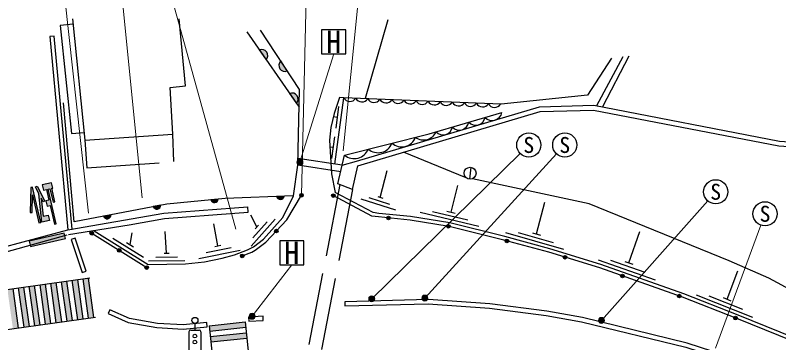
# Model space of a CAD drawing. Units: millimetres at full size, sheet at 1:1000; details may follow other scales. Extents: x 40000 to 680000, y 20000 to 380000.
# Drawn here: x 214511 to 277722, y 312825 to 339931 of the extents above; entities that cross this region are included whole.
import ezdxf
from ezdxf.enums import TextEntityAlignment as Align

# ---------------------------------------------------------------- set-up
doc = ezdxf.new("R2010")
doc.units = ezdxf.units.MM
doc.header["$LTSCALE"] = 1000
doc.linetypes.add('DASHED', pattern=[7.5, 6, -1.5])
for name, color, linetype, lineweight in [('M-BGD', 7, 'Continuous', 25), ('M-STR-HTXT', 7, 'Continuous', 13), ('M-STR-STRC', 7, 'Continuous', 25)]:
    doc.layers.add(name, color=color, linetype=linetype, lineweight=lineweight)
doc.styles.add('ＭＳ ゴシック', font='')
doc.styles.get('ＭＳ ゴシック').set_extended_font_data('MS Gothic')

msp = doc.modelspace()

# ---------------------------------------------------------------- hatches: boundary and pattern name
at = {"layer": 'M-BGD'}
for points in [[(234711, 337060, -0.82183), (235276, 336247)], [(237031, 335322, -0.82183), (236486, 336149)], [(237222, 333448, -0.82183), (237787, 332634)], [(236145, 324936), (236771, 324960, -0.84072)], [(238061, 325033, -0.41421), (238211, 325183, -0.41421), (238361, 325033, -1)], [(240993, 324986, -0.41421), (240829, 324851, -0.41421), (240694, 325015, -1)], [(230697, 324656), (231320, 324716, -0.84072)], [(225938, 324091), (226552, 324210, -0.84072)], [(221827, 323293), (222441, 323412, -0.84072)], [(245562, 323137, -0.41421), (245398, 323002, -0.41421), (245264, 323166, -1)], [(250511, 322438, -1), (250215, 322487, -0.41421), (250387, 322610, -0.41421)], [(220691, 321884, -0.41421), (220841, 322034, -0.41421), (220991, 321884, -1)], [(235978, 322073, -0.41421), (236128, 322223, -0.41421), (236278, 322073, -1)], [(255359, 321216, -0.41421), (255175, 321111, -0.41421), (255070, 321295, -1)], [(222966, 320463, -0.41421), (223116, 320613, -0.41421), (223266, 320463, -1)], [(233154, 320015, -0.41421), (233304, 320165, -0.41421), (233454, 320015, -1)], [(260170, 319854, -0.41421), (259982, 319755, -0.41421), (259883, 319942, -1)], [(225241, 319042, -0.41421), (225391, 319192, -0.41421), (225541, 319042, -1)], [(264922, 318302, -0.41421), (264730, 318211, -0.41421), (264639, 318402, -1)], [(269637, 316640, -0.41421), (269446, 316549, -0.41421), (269354, 316740, -1)], [(274290, 314809, -1), (274011, 314919, -0.41421), (274205, 315003, -0.41421)]]:
    msp.add_hatch(color=256, dxfattribs=at).paths.add_polyline_path(points)
at = {"layer": 'M-STR-HTXT'}
for points in [[(238301, 327886, -1), (237862, 327647, -0.41421), (237962, 327986, -0.41421)], [(244274, 316453, -1), (243774, 316463, -1)], [(248671, 316533, -0.41421), (248430, 316275, -0.41421), (248171, 316516, -1)], [(234340, 315135, -1), (233901, 314896, -0.41421), (234001, 315235, -0.41421)], [(263296, 314684, -1), (262797, 314659, -1)]]:
    msp.add_hatch(color=256, dxfattribs=at).paths.add_polyline_path(points)
at = {"layer": 'M-STR-STRC'}
for points in [[(215758, 323609), (215908, 323606), (215935, 325067), (216470, 322747), (216617, 322781), (215942, 325704), (215796, 325670)], [(216714, 322803), (217347, 322949), (217246, 323388), (216814, 323288), (216659, 324786), (216814, 324482), (216947, 324550), (216316, 325790), (216183, 325722), (216470, 325158)], [(216842, 325450), (217086, 325506), (217288, 324629), (217045, 324573), (217146, 324134), (217389, 324190), (217749, 322631), (217895, 322665), (217232, 325540), (217378, 325573), (217637, 324453), (217783, 324486), (217525, 325607), (217622, 325629), (217521, 326068), (216741, 325888)], [(218566, 321891), (215668, 321222), (215769, 320784), (218667, 321452)], [(219653, 318058), (219208, 317996), (219664, 314728), (220110, 314790)], [(220545, 318183), (220099, 318120), (220555, 314852), (221001, 314914)], [(215197, 317436), (214751, 317374), (215207, 314105), (215653, 314168)], [(216088, 317560), (215642, 317498), (216098, 314230), (216544, 314292)], [(216979, 317685), (216534, 317623), (216990, 314354), (217436, 314416)], [(217871, 317809), (217425, 317747), (217881, 314479), (218327, 314541)], [(218762, 317934), (218316, 317871), (218773, 314603), (219218, 314665)], [(214305, 317311), (213859, 317249), (214316, 313981), (214761, 314043)], [(233542, 314552), (230559, 314230), (230607, 313783), (233590, 314104)], [(233687, 313209), (233638, 313657), (230656, 313335), (230704, 312888)]]:
    msp.add_hatch(color=256, dxfattribs=at).paths.add_polyline_path(points)

# ---------------------------------------------------------------- linework, layer by layer
at = {"layer": 'M-BGD'}
for p, q in [((245356, 339561), (243491, 333035)), ((233676, 338549), (238012, 332311)), ((234711, 337060), (235276, 336247)), ((264817, 336494), (262629, 332443)), ((265312, 336539), (263119, 332348)), ((237031, 335322), (236486, 336149)), ((237222, 333448), (237787, 332634)), ((241704, 333110), (241359, 333124)), ((240972, 327614), (241704, 333110)), ((254731, 332567), (241703, 333102)), ((241066, 330589), (241303, 332373)), ((241185, 331481), (240840, 331527)), ((240732, 328080), (240969, 329865)), ((240851, 328972), (240567, 329010)), ((251833, 326478), (246644, 328594)), ((242422, 325518), (242866, 327472)), ((244734, 324857), (245311, 327094)), ((252218, 327351), (252109, 326357)), ((250593, 323638), (251152, 325835)), ((236771, 324960), (236145, 324936)), ((244534, 324920), (244934, 324793)), ((231320, 324716), (230697, 324656)), ((243123, 324739), (245982, 323831)), ((243785, 324843), (245501, 324299)), ((257674, 321830), (258344, 324456)), ((226552, 324210), (225938, 324091)), ((233805, 323629), (233773, 324078)), ((249065, 323693), (251983, 323000)), ((250253, 323719), (250934, 323557)), ((222441, 323412), (221827, 323293)), ((234505, 322413), (234008, 323374)), ((234046, 320814), (236040, 323055)), ((248022, 323632), (252887, 322477)), ((231283, 320847), (230941, 322676)), ((234175, 321502), (235372, 322846)), ((234365, 322256), (234645, 322570)), ((220841, 321884), (225391, 319042)), ((224012, 320945), (224192, 321913)), ((227044, 320229), (226926, 322023)), ((255105, 321939), (259913, 320567)), ((256149, 321953), (259034, 321129)), ((257337, 321926), (258010, 321734)), ((265319, 319434), (266212, 322033)), ((222579, 321482), (225127, 319898)), ((223714, 321130), (224309, 320760)), ((230322, 320292), (232382, 320695)), ((231042, 320800), (231523, 320894)), ((226147, 319920), (227947, 319939)), ((226834, 320227), (227254, 320231)), ((229704, 319805), (233139, 320476)), ((225550, 319613), (228550, 319645)), ((262762, 319700), (267478, 318038)), ((263805, 319650), (266634, 318653)), ((264989, 319551), (265649, 319318)), ((273439, 316435), (274341, 318783)), ((270894, 316803), (275539, 314952)), ((271934, 316711), (274721, 315601)), ((273113, 316564), (273764, 316305))]:
    msp.add_line(p, q, dxfattribs=at)
at = {"layer": 'M-BGD', "linetype": 'DASHED'}
for p, q in [((241583, 327520), (237909, 328088)), ((241456, 326983), (237896, 327533)), ((241583, 327520), (242752, 327855)), ((241379, 325922), (236547, 300816)), ((242422, 325518), (237638, 300665)), ((213316, 320675), (218876, 322173))]:
    msp.add_line(p, q, dxfattribs=at)
at = {"layer": 'M-BGD'}
for points in [[(219255, 339644), (220267, 329590), (227548, 330089), (227329, 333962), (228610, 334087), (228069, 339642)], [(219301, 339188), (218221, 339085), (219157, 330132), (220202, 330230)], [(221037, 322087), (225502, 319313), (228605, 319346), (230188, 319532), (231647, 319818), (232662, 320098), (233752, 320521), (234244, 320762), (235051, 321402), (236655, 323205), (237557, 324991), (237896, 327533), (238047, 333780), (234802, 338703)], [(263879, 336386), (261885, 333318), (254731, 332567)], [(241359, 333124), (240904, 331812), (240643, 330646), (240535, 329587), (240689, 326818), (240984, 325266)], [(237557, 324991), (231902, 324771), (227050, 324306), (219392, 322821), (218509, 332689)], [(242422, 325518), (241220, 325983), (241782, 328364), (248779, 330108), (254800, 331889)], [(242752, 327855), (257904, 332357), (262406, 332486), (277773, 329520), (285526, 328995), (289860, 328824)], [(242866, 327472), (257968, 331959), (262374, 332085), (277721, 329123), (285048, 328626), (284653, 326575), (290658, 326058)], [(286315, 313079), (276901, 318170), (273618, 319605), (262040, 324314), (252361, 326394)], [(233304, 320015), (234091, 320331), (234373, 320484), (235260, 321155), (236995, 322991), (238211, 325033)], [(284099, 310604), (280051, 312479), (274260, 314820), (269758, 316598), (262901, 319014), (258679, 320312), (254963, 321324), (250426, 322452), (247198, 322977), (244580, 323233), (244041, 323305), (240843, 325001)], [(284521, 310739), (280170, 312754), (274372, 315099), (269863, 316879), (262995, 319299), (258763, 320600), (255038, 321615), (250487, 322746), (247236, 323275), (244614, 323531), (244134, 323595), (240984, 325266)], [(218876, 322173), (226807, 323547), (232652, 323998), (233773, 324078)], [(218912, 321787), (223941, 322594), (226863, 323100), (232685, 323550), (233805, 323629)]]:
    msp.add_lwpolyline(points, dxfattribs=at)
for points in [[(219222, 322233), (217725, 338204), (217376, 338172), (218876, 322173)], [(219126, 321373), (220062, 318629), (220393, 318741), (219458, 321486)], [(241802, 315867), (248703, 316046), (253777, 315689), (258468, 315078), (261391, 314565), (270031, 312447), (277497, 310032), (283347, 307616), (283481, 307940), (277617, 310361), (270127, 312784), (261463, 314908), (258521, 315424), (253812, 316037), (248711, 316396), (241793, 316217)], [(222210, 315237), (223872, 314496), (226240, 314077), (228418, 313950), (230399, 314142), (230366, 314490), (228411, 314301), (226281, 314426), (223976, 314833), (222353, 315557)], [(233843, 314600), (235046, 314677), (235024, 315026), (233820, 314949)]]:
    msp.add_lwpolyline(points, close=True, dxfattribs=at)
at = {"layer": 'M-BGD', "linetype": 'DASHED'}
for points in [[(220267, 329590), (220428, 327294), (227638, 327816), (227548, 330089)], [(172875, 310398), (192759, 315206), (213038, 320163), (218912, 321787)]]:
    msp.add_lwpolyline(points, dxfattribs=at)
at = {"layer": 'M-BGD'}
for centre, radius in [((252164, 326854), 500), ((238211, 325033), 150), ((240843, 325001), 150), ((245413, 323152), 150), ((250363, 322462), 150), ((220841, 321884), 150), ((236128, 322073), 150), ((255215, 321256), 150), ((223116, 320463), 150), ((233304, 320015), 150), ((260026, 319898), 150), ((225391, 319042), 150), ((264780, 318352), 150), ((269496, 316690), 150), ((274150, 314864), 150)]:
    msp.add_circle(centre, radius, dxfattribs=at)
for centre, radius, start, end in [((234913, 336598), 505, 315.96876, 113.62695), ((236840, 335789), 505, 134.56816, 292.22635), ((237424, 332985), 505, 315.96876, 113.62695), ((242215, 333376), 580, 208.13103, 327.16066), ((243214, 333335), 580, 208.13103, 327.16066), ((244213, 333294), 580, 208.13103, 327.16066), ((245212, 333253), 580, 208.13103, 327.16066), ((246211, 333212), 580, 208.13103, 327.16066), ((247211, 333171), 580, 208.13103, 327.16066), ((248210, 333129), 580, 208.13103, 327.16066), ((249209, 333088), 580, 208.13103, 327.16066), ((250208, 333047), 580, 208.13103, 327.16066), ((251207, 333006), 580, 208.13103, 327.16066), ((252206, 332965), 580, 208.13103, 327.16066), ((253206, 332924), 580, 208.13103, 327.16066), ((254205, 332883), 580, 208.13103, 327.16066), ((253997, 332043), 818, 223.8505, 349.10574), ((252634, 331606), 784, 222.39823, 350.55801), ((249928, 330805), 784, 222.39823, 350.55801), ((251281, 331205), 784, 222.39823, 350.55801), ((248323, 330737), 1125, 233.82366, 335.85235), ((244548, 329791), 1238, 229.34023, 338.64611), ((246506, 330279), 1238, 229.34023, 338.64611), ((242589, 329303), 1238, 229.34023, 338.64611), ((236456, 325003), 318, 192.11068, 352.32841), ((231004, 324740), 318, 195.36568, 355.58342), ((226235, 324204), 318, 200.86704, 1.08477), ((222123, 323406), 318, 200.86704, 1.08477)]:
    msp.add_arc(centre, radius, start, end, dxfattribs=at)
at = {"layer": 'M-STR-HTXT'}
for p, q in [((241664, 328698), (243873, 350634)), ((238211, 325033), (238702, 345365)), ((232762, 322227), (226741, 344065)), ((225026, 324807), (223136, 343625)), ((220575, 323561), (218423, 343049)), ((238081, 327767), (240878, 336727)), ((244024, 316458), (256315, 328494)), ((248421, 316525), (259332, 328456)), ((263046, 314671), (271840, 324571)), ((272482, 312384), (276240, 322558)), ((234121, 315016), (237402, 319261))]:
    msp.add_line(p, q, dxfattribs=at)
for centre in [(238081, 327767), (244024, 316458), (248421, 316525), (234121, 315016), (263046, 314671)]:
    msp.add_circle(centre, 250, dxfattribs=at)
at = {"layer": 'M-STR-STRC'}
for p, q in [((212077, 317000), (220693, 318203)), ((219208, 317996), (219664, 314728)), ((219653, 318058), (220110, 314790)), ((220099, 318120), (220555, 314852)), ((220545, 318183), (221001, 314914)), ((214751, 317374), (215207, 314105)), ((215197, 317436), (215653, 314168)), ((215642, 317498), (216098, 314230)), ((216088, 317560), (216544, 314292)), ((216534, 317623), (216990, 314354)), ((216979, 317685), (217436, 314416)), ((217425, 317747), (217881, 314479)), ((217871, 317809), (218327, 314541)), ((218316, 317871), (218773, 314603)), ((218762, 317934), (219218, 314665)), ((214305, 317311), (214761, 314043)), ((212533, 313732), (221149, 314935)), ((229385, 314424), (229385, 313874)), ((230559, 314230), (233542, 314552)), ((230559, 314230), (231910, 301703)), ((233542, 314552), (234893, 302024)), ((228885, 313724), (228885, 312024)), ((229035, 313874), (229735, 313874)), ((229885, 313724), (229885, 312024)), ((230607, 313783), (233590, 314104)), ((230656, 313335), (233638, 313657)), ((230704, 312888), (233687, 313209))]:
    msp.add_line(p, q, dxfattribs=at)
for points in [[(239878, 336727), (241878, 336727), (241878, 338727), (239878, 338727)], [(215758, 323609), (215908, 323606), (215935, 325067), (216470, 322747), (216617, 322781), (215942, 325704), (215796, 325670)], [(217347, 322949), (216714, 322803), (216470, 325158), (216183, 325722), (216316, 325790), (216947, 324550), (216814, 324482), (216659, 324786), (216814, 323288), (217246, 323388)], [(217045, 324573), (217146, 324134), (217389, 324190), (217749, 322631), (217895, 322665), (217232, 325540), (217378, 325573), (217637, 324453), (217783, 324486), (217525, 325607), (217622, 325629), (217521, 326068), (216741, 325888), (216842, 325450), (217086, 325506), (217288, 324629)], [(218566, 321891), (215668, 321222), (215769, 320784), (218667, 321452)], [(236402, 319261), (238402, 319261), (238402, 321261), (236402, 321261)]]:
    msp.add_lwpolyline(points, close=True, dxfattribs=at)
for centre, radius in [((257029, 329194), 1000), ((260007, 329194), 1000), ((272504, 325319), 1000), ((276587, 323497), 1000), ((229385, 314674), 250), ((229385, 313374), 150), ((229385, 312874), 150)]:
    msp.add_circle(centre, radius, dxfattribs=at)
for centre, start, end in [((229035, 313724), 90, 180), ((229735, 313724), 360, 90)]:
    msp.add_arc(centre, 150, start, end, dxfattribs=at)

# ---------------------------------------------------------------- texts
at = {"layer": 'M-STR-STRC', "style": 'ＭＳ ゴシック'}
for s, height, p in [('H', 1833, (240878, 337727)), ('S', 1320, (257029, 329194)), ('S', 1320, (260007, 329194)), ('S', 1320, (272504, 325319)), ('S', 1320, (276587, 323497)), ('H', 1833, (237402, 320261))]:
    msp.add_text(s, height=height, dxfattribs=at).set_placement(p, align=Align.MIDDLE_CENTER)

doc.saveas('drawing.dxf')
